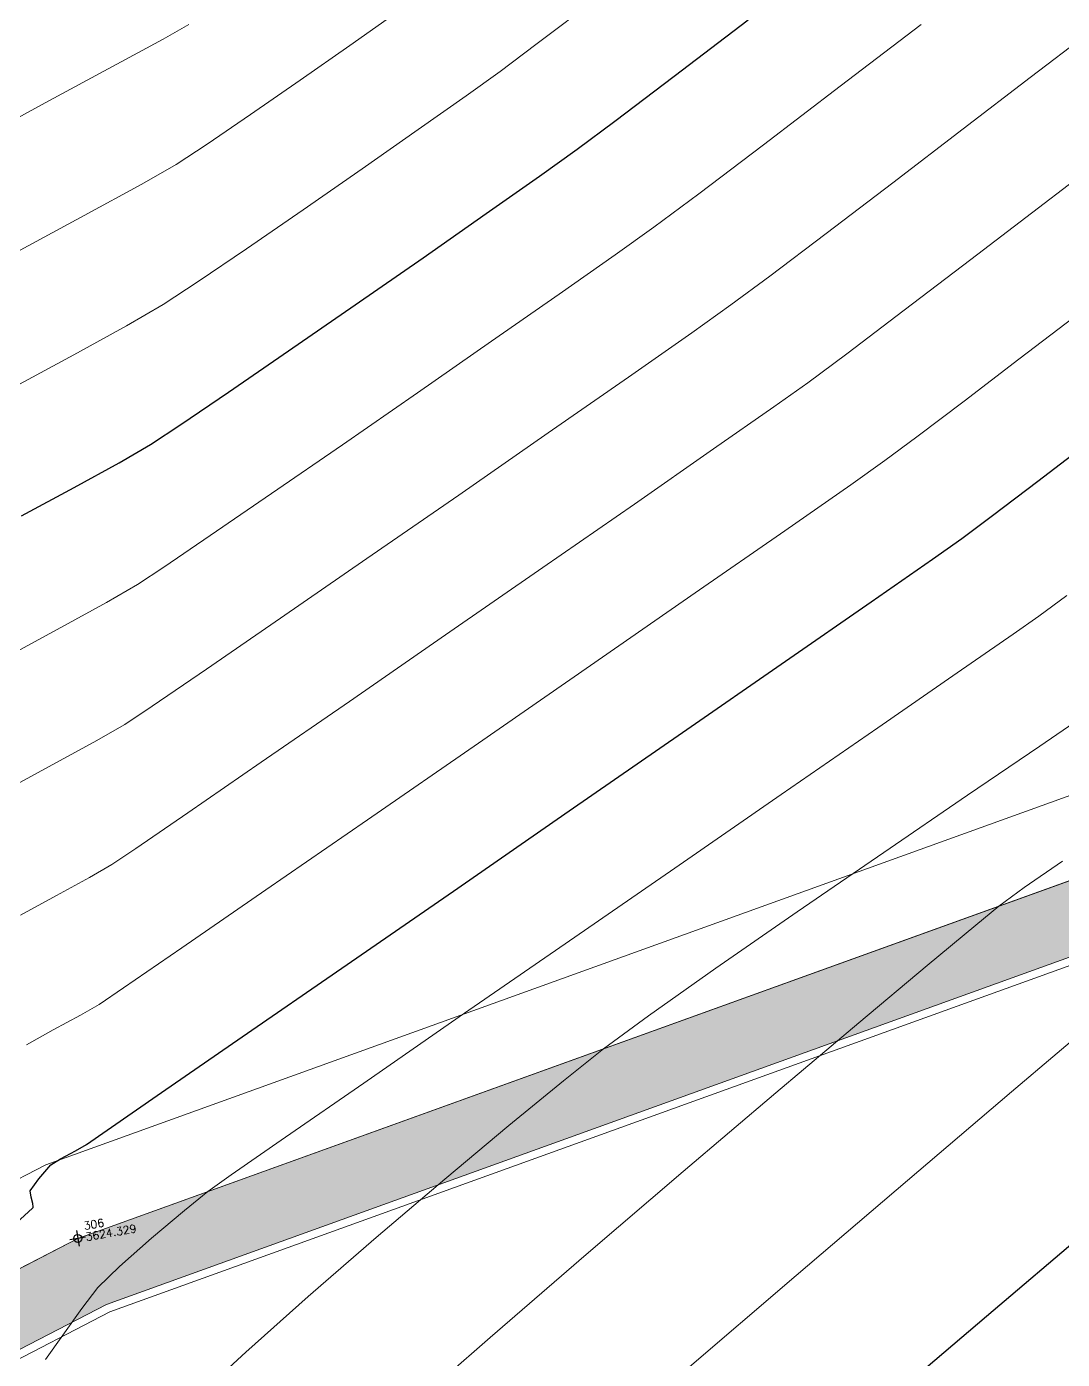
# Model space of a CAD drawing. Header units: millimetres. Extents: x 736950 to 740938, y 8500595 to 8502163.
# Drawn here: x 737836.08 to 737849.03, y 8501279.87 to 8501296.53 of the extents above; entities that cross this region are included whole.
import ezdxf

# ---------------------------------------------------------------- set-up
doc = ezdxf.new("R2010")
doc.units = ezdxf.units.MM
for name, color, linetype, lineweight in [('camino', 22, 'Continuous', 5), ('CAMINO ACTUAL', 1, 'Continuous', 13), ('CONT-MJR', 80, 'Continuous', 30), ('CONT-MNR', 96, 'Continuous', 15), ('pista', 251, 'Continuous', 5)]:
    doc.layers.add(name, color=color, linetype=linetype, lineweight=lineweight)
doc.styles.add('5mm', font='arial.ttf', dxfattribs={"height": 3})

msp = doc.modelspace()

# ---------------------------------------------------------------- hatches: boundary and pattern name
at = {"layer": 'pista'}
h = msp.add_hatch(dxfattribs=at)
h.set_pattern_fill('HONEY', color=256, scale=3, angle=9.94991650582834, style=0)
h.set_pattern_definition([(9.94991650582834, (1479841.21072825, -18.49207214638591), (0.4979252195647159, 0.4170677100899267), [0.375, -0.75]), (129.9499165058283, (1479841.21072825, -18.49207214638591), (-0.6101538418184378, 0.222682034283025), [0.3749999999999999, -0.7499999999999998]), (69.94991650582834, (1479841.21072825, -18.49207214638591), (-0.112228622253722, 0.6397497443729518), [-0.75, 0.375])])
h.paths.add_polyline_path([(737744.7999806425, 8501250.923935566), (737743.4751223363, 8501250.754223157), (737756.465848178, 8501242.026572531), (737763.5739612179, 8501242.006896213), (737770.002546867, 8501243.455222024), (737769.8468594846, 8501244.342704736), (737763.4750639071, 8501242.907173423), (737756.7405500773, 8501242.925815564)])
h.paths.add_polyline_path([(737794.2809870465, 8501256.017245878), (737809.7820272583, 8501263.709828075), (737823.391616501, 8501273.483615467), (737837.0791595323, 8501280.557800073), (737851.5530432165, 8501285.77819753), (737870.8510758049, 8501293.050216693, -0.9976846880626209), (737871.0089264096, 8501292.63424804), (737865.2748787645, 8501289.581801567, 0.7845063948290762), (737866.1540430214, 8501286.121818589), (737883.2588851704, 8501291.348365877), (737897.4188924351, 8501296.516943583), (737903.2981396064, 8501301.44146652, -0.5512150924587264), (737904.1219025984, 8501301.177325813), (737906.855912117, 8501297.98174819, 0.5618964424650519), (737910.2738656431, 8501298.536066804), (737914.22079628, 8501308.558674501), (737925.6412323939, 8501300.72656757, 0.340189525830376), (737928.7023693406, 8501300.894137181), (737936.9171069289, 8501306.117412793, -0.358727273887905), (737938.1716059428, 8501305.962964654), (737943.1732157968, 8501301.051021611, 0.3417074120720416), (737946.0555081918, 8501300.709858142), (737955.8779356404, 8501307.072689936), (737971.8320576148, 8501314.464803053), (737988.5677626224, 8501323.411181662), (738023.1375471824, 8501336.282937778), (738044.4246208373, 8501357.728329657), (738061.4456776979, 8501362.208386911), (738078.9085143938, 8501363.070318012), (738112.0997810266, 8501372.051506756), (738118.6561313582, 8501373.365123207), (738128.3493353954, 8501376.976906104), (738155.2251721952, 8501366.826195797), (738176.6167526407, 8501363.543890122), (738193.8053773039, 8501353.328603027), (738204.7313956148, 8501340.877429372), (738207.705198212, 8501335.751671141), (738214.35685511, 8501331.742925933), (738229.9282901662, 8501313.374534177), (738233.5603594936, 8501308.186787868), (738234.53883727, 8501308.358438132), (738230.6417003467, 8501313.924784988), (738214.9478837823, 8501332.43754055), (738208.3676942562, 8501336.403214611), (738205.4657963786, 8501341.405035153), (738194.387784551, 8501354.029418997), (738176.9261677533, 8501364.406946706), (738155.4549153853, 8501367.70147717), (738128.3514754312, 8501377.93815071), (738118.4090486554, 8501374.233504975), (738111.8936108743, 8501372.928085677), (738078.7671659255, 8501363.964436961), (738061.3074614278, 8501363.102660457), (738043.958527311, 8501358.536303693), (738022.6381405202, 8501337.057350922), (737988.196920163, 8501324.233464561), (737971.4304040315, 8501315.270615296), (737955.4419368334, 8501307.862588815), (737945.5806043665, 8501301.47455489, -0.3391433520832071), (737943.8038299843, 8501301.693147572), (737938.8116631231, 8501306.59581691, 0.3560082385246841), (737936.4342009705, 8501306.876887502), (737928.158540546, 8501301.61487459, -0.3502196171718997), (737926.1502499409, 8501301.468794718), (737914.5128481541, 8501309.44969617, 0.4302069892023044), (737913.4330382891, 8501309.014522241), (737909.4507249827, 8501298.90206584, -0.5704007069138802), (737907.5397775185, 8501298.566836312), (737904.9064502402, 8501301.644734057, 0.4931454261128044), (737902.7202336333, 8501302.131411942), (737896.9620044216, 8501297.308254998), (737882.9728831241, 8501292.20205278), (737866.0373022418, 8501287.027224885, -0.7384715771871906), (737865.6977918843, 8501288.787355538), (737871.5108758068, 8501291.881875956, 0.9119586051647783), (737870.5337161538, 8501293.892406015), (737851.2416702455, 8501286.62264278), (737836.7183275839, 8501281.384406622), (737822.9200107896, 8501274.252970394), (737809.3164408724, 8501264.483505804), (737793.8201376351, 8501256.79327439), (737778.9884914039, 8501246.402265295), (737769.846859484, 8501244.34270474), (737770.0025468671, 8501243.455222024), (737779.3594973255, 8501245.563292695)])
h.paths.add_polyline_path([(738260.5182952256, 8501271.251537092), (738234.538837269, 8501308.358438132), (738233.56035949, 8501308.186787868), (738259.6897886079, 8501270.86568047), (738269.3749442189, 8501234.589470252), (738274.5057655985, 8501215.583008338), (738279.7983711922, 8501189.602392923), (738280.7089290785, 8501189.641305126), (738275.382018582, 8501215.790318219), (738270.2441657205, 8501234.822827347)])

# ---------------------------------------------------------------- linework, layer by layer
at = {"linetype": 'Continuous', "extrusion": (0.9849591664230046, 0.172787269436437, 0), "elevation": 2195652.236162655}
msp.add_lwpolyline([(8245926.334062786, 0), (8245926.134062788, 0)], dxfattribs=at)
at = {"linetype": 'Continuous', "extrusion": (-0.172787269436437, 0.9849591664230046, 0), "elevation": 8245926.234062787}
msp.add_lwpolyline([(-2195652.336162655, 0), (-2195652.136162654, 0)], dxfattribs=at)
at = {"linetype": 'Continuous'}
msp.add_circle((737836.7183275832, 8501281.38440662), 0.05, dxfattribs=at)
at = {"layer": 'camino'}
for p, q in [((737836.3174031858, 8501282.302858334), (737850.8957002355, 8501287.56091528)), ((737836.7183275832, 8501281.38440662), (737851.2416702405, 8501286.62264278)), ((737837.1192519807, 8501280.465954907), (737851.5876402454, 8501285.68437028)), ((737822.3960044481, 8501275.1078092), (737836.3174031858, 8501282.302858334)), ((737822.9200107896, 8501274.252970394), (737836.7183275832, 8501281.38440662)), ((737823.4440171311, 8501273.398131585), (737837.1192519807, 8501280.465954907))]:
    msp.add_line(p, q, dxfattribs=at)
at = {"layer": 'CAMINO ACTUAL'}
for points in [[(737744.7999806433, 8501250.923935566), (737756.7405500774, 8501242.925815562), (737763.4750639033, 8501242.907173423), (737778.9884914034, 8501246.402265295), (737793.8201376382, 8501256.793274388), (737809.3164408694, 8501264.4835058), (737822.9200107896, 8501274.252970394), (737836.7183275832, 8501281.38440662), (737851.2416702405, 8501286.62264278), (737870.5337161538, 8501293.892406015, -0.9119586051647784), (737871.5108758068, 8501291.881875956), (737865.6977918843, 8501288.787355538, 0.7384715771871907), (737866.0373022418, 8501287.027224885), (737882.9728831139, 8501292.202052778), (737896.9620044209, 8501297.308254996), (737902.7202336333, 8501302.131411942, -0.4931454261128045), (737904.9064502402, 8501301.644734057), (737907.5397775185, 8501298.566836312, 0.5704007069138803)], [(737743.4751223343, 8501250.754223157), (737756.4658481785, 8501242.02657253), (737763.5739612129, 8501242.00689621), (737779.3594973226, 8501245.563292693), (737794.2809870427, 8501256.017245876), (737809.7820272604, 8501263.709828077), (737823.3916164968, 8501273.483615467), (737837.0791595408, 8501280.557800079), (737851.5530432449, 8501285.77819753), (737870.8510758049, 8501293.050216693, -0.8808834008382581), (737871.0575678862, 8501292.660141705), (737865.2748787645, 8501289.581801567, 0.7845063945546641), (737866.1540430175, 8501286.121818589), (737883.2588851263, 8501291.348365862), (737897.4188924354, 8501296.516943585), (737903.2981396064, 8501301.44146652, -0.5512150924587267), (737904.1219025984, 8501301.177325813), (737906.855912117, 8501297.98174819, 0.5691577054920378)]]:
    msp.add_lwpolyline(points, format="xyb", dxfattribs=at)
at = {"layer": 'CONT-MJR', "extrusion": (0.6056087097448618, -0.7957625843687071, 0), "elevation": -6318168.347170264}
msp.add_lwpolyline([(5735607.63546717, 3630.000000000003), (5735608.795828544, 3630.000000000003)], dxfattribs=at)
at = {"layer": 'CONT-MJR', "extrusion": (0.603226601029723, -0.797569851367344, 0), "elevation": -6335290.083755811}
msp.add_lwpolyline([(5716689.176530813, 3630.00000000001), (5716690.105811143, 3630.00000000001)], dxfattribs=at)
at = {"layer": 'CONT-MJR'}
for points, elevation in [([(737842.9597954851, 8501294.999705337), (737843.4330776607, 8501295.351572214)], 3630), ([(737842.489686517, 8501294.663841177), (737842.9597954851, 8501294.999705337)], 3630), ([(737841.8248192709, 8501294.195468565), (737842.489686517, 8501294.663841177)], 3630), ([(737839.3547014042, 8501292.478489714), (737840.1880233607, 8501293.05447386)], 3630), ([(737836.6751449457, 8501290.772093326), (737837.2368952705, 8501291.080914801)], 3630), ([(737847.7703639944, 8501290.133846516), (737848.1536435571, 8501290.41925194)], 3625), ([(737847.4028545923, 8501289.875604209), (737847.7703639944, 8501290.133846516)], 3625), ([(737845.5652026514, 8501288.599547602), (737846.6375440265, 8501289.343282752)], 3625), ([(737844.2766008206, 8501287.707064217), (737845.5652026514, 8501288.599547602)], 3625), ([(737837.0866600914, 8501282.737716591), (737837.7666472222, 8501283.20671478)], 3625), ([(737836.5025559139, 8501282.380221525), (737836.6880422086, 8501282.481522743)], 3625), ([(737836.3796936936, 8501282.30405599), (737836.5025559139, 8501282.380221525)], 3625), ([(737836.1230068209, 8501281.978513984), (737836.2327651145, 8501282.131473292)], 3625), ([(737836.1547496986, 8501281.820571586), (737836.1360436814, 8501281.90208903)], 3625), ([(737836.1614409868, 8501281.781060996), (737836.1547496986, 8501281.820571586)], 3625), ([(737835.951332863, 8501281.579334628), (737836.1030842374, 8501281.715906037)], 3625), ([(737836.1030842374, 8501281.715906037), (737836.1537574492, 8501281.763055425)], 3625), ([(737836.1537574492, 8501281.763055425), (737836.1610466151, 8501281.771027522)], 3625), ([(737836.1610466151, 8501281.771027522), (737836.1614409868, 8501281.781060996)], 3625), ([(737846.7022735778, 8501279.242707457), (737848.0804261753, 8501280.413896147)], 3620)]:
    msp.add_lwpolyline(points, dxfattribs=dict(at, elevation=elevation))
at = {"layer": 'CONT-MJR', "extrusion": (0.5730005341495465, -0.8195549938011081, 0), "elevation": -6544494.351929321}
msp.add_lwpolyline([(5475947.102801025, 3630.000000000003), (5475948.067131883, 3630.000000000003)], dxfattribs=at)
at = {"layer": 'CONT-MJR', "extrusion": (0.5707907664606615, -0.8210955492043849, 0), "elevation": -6559221.52306331}
msp.add_lwpolyline([(5458296.872879944, 3630.000000000004), (5458297.903787664, 3630.000000000004)], dxfattribs=at)
at = {"layer": 'CONT-MJR', "extrusion": (0.5657797529024442, -0.824556408746939, 0), "elevation": -6592340.627986184}
msp.add_lwpolyline([(5418248.415744833, 3630), (5418249.326376066, 3630)], dxfattribs=at)
at = {"layer": 'CONT-MJR', "extrusion": (0.5611158770386548, -0.8277372605695247, 0), "elevation": -6622823.165677689}
msp.add_lwpolyline([(5380945.676823628, 3630), (5380946.40061408, 3630)], dxfattribs=at)
at = {"layer": 'CONT-MJR', "extrusion": (0.5496321565886212, -0.8354067826177506, 0), "elevation": -6696497.134097285}
msp.add_lwpolyline([(5288977.633432622, 3630.000000000003), (5288978.085962442, 3630.000000000003)], dxfattribs=at)
at = {"layer": 'CONT-MJR', "extrusion": (0.504083688214944, -0.8636548125701723, 0), "elevation": -6970249.239415464}
msp.add_lwpolyline([(4922598.843194425, 3630.000000000013), (4922599.294514215, 3630.000000000013)], dxfattribs=at)
at = {"layer": 'CONT-MJR', "extrusion": (0.6063515182579975, -0.7951967280530156, 0), "elevation": -6312802.975324675}
msp.add_lwpolyline([(5741505.502495038, 3625.000000000013), (5741506.306200158, 3625.000000000013)], dxfattribs=at)
at = {"layer": 'CONT-MJR', "extrusion": (0.6040179014295105, -0.796970748994397, 0), "elevation": -6329606.299512689}
msp.add_lwpolyline([(5722974.994132797, 3625), (5722975.706187996, 3625)], dxfattribs=at)
at = {"layer": 'CONT-MJR', "extrusion": (0.4759290840220002, -0.8794836593035597, 0), "elevation": -7125588.384084657}
msp.add_lwpolyline([(4694926.078406268, 3630.000000000006), (4694926.829191911, 3630.000000000006)], dxfattribs=at)
at = {"layer": 'CONT-MJR', "extrusion": (0.5710149690269624, -0.8209396476886331, 0), "elevation": -6557724.003489818}
msp.add_lwpolyline([(5460091.029717479, 3625), (5460091.961954786, 3625)], dxfattribs=at)
at = {"layer": 'CONT-MJR', "extrusion": (0.5690446460948508, -0.8223066281812313, 0), "elevation": -6570798.894343108}
msp.add_lwpolyline([(5444344.7741663, 3625.00000000001), (5444346.493831304, 3625.00000000001)], dxfattribs=at)
at = {"layer": 'CONT-MJR', "extrusion": (-0.5688108112488598, 0.8224683951413659, 0), "elevation": 6572346.655026529}
msp.add_lwpolyline([(-5442474.474149486, 3625), (-5442476.23569034, 3625)], dxfattribs=at)
at = {"layer": 'CONT-MJR', "extrusion": (0.5686173789405201, -0.8226021373463682, 0), "elevation": -6573626.35809279}
msp.add_lwpolyline([(5440927.038248884, 3625.000000000013), (5440928.731365165, 3625.000000000013)], dxfattribs=at)
at = {"layer": 'CONT-MJR', "extrusion": (0.5684275786339382, -0.82273330298971, 0), "elevation": -6574881.476840238}
msp.add_lwpolyline([(5439408.756664152, 3625), (5439410.2710554, 3625)], dxfattribs=at)
at = {"layer": 'CONT-MJR', "extrusion": (0.5681917447949948, -0.822896190990589, 0), "elevation": -6576440.241330925}
msp.add_lwpolyline([(5437522.825962665, 3625.000000000009), (5437524.051328401, 3625.000000000009)], dxfattribs=at)
at = {"layer": 'CONT-MJR', "extrusion": (-0.565992896518875, 0.8244101170474403, 0), "elevation": 6590932.947016531}
msp.add_lwpolyline([(-5419945.683407262, 3625), (-5419945.999821515, 3625)], dxfattribs=at)
at = {"layer": 'CONT-MJR', "extrusion": (0.4884031310509651, -0.8726181189842519, 0), "elevation": -7058011.379336066}
msp.add_lwpolyline([(4795902.644761393, 3625.00000000001), (4795902.802634317, 3625.00000000001)], dxfattribs=at)
at = {"layer": 'CONT-MJR', "extrusion": (0.7614311815815596, -0.6482457525624908, 0), "elevation": -4949108.518534937}
msp.add_lwpolyline([(6951440.502302608, 3625), (6951440.728958284, 3625)], dxfattribs=at)
at = {"layer": 'CONT-MJR', "extrusion": (0.9857606004493475, 0.1681548054672893, 0), "elevation": 2156861.196968015}
msp.add_lwpolyline([(8256158.060469295, 3625.00000000001), (8256158.137998217, 3625.00000000001)], dxfattribs=at)
at = {"layer": 'CONT-MJR', "extrusion": (-0.6472197714218639, 0.7623034615431248, 0), "elevation": 6003005.621104317}
msp.add_lwpolyline([(-6064660.912076862, 3620.000000000003), (-6064662.543151549, 3620.000000000003)], dxfattribs=at)
at = {"layer": 'CONT-MNR', "extrusion": (-0.6040868700591189, 0.7969184735104196, 0), "elevation": 6329119.142561913}
msp.add_lwpolyline([(-5723521.75337912, 3631), (-5723522.737998568, 3631)], dxfattribs=at)
at = {"layer": 'CONT-MNR', "extrusion": (0.576390085891515, -0.8171746868852291, 0), "elevation": -6521760.409167254}
msp.add_lwpolyline([(5503007.171857455, 3632.000000000013), (5503007.830572512, 3632.000000000013)], dxfattribs=at)
at = {"layer": 'CONT-MNR'}
for points, elevation in [([(737837.7854415429, 8501296.377015198), (737838.1072046568, 8501296.55829137)], 3633), ([(737846.2514363278, 8501295.785631666), (737847.2639572932, 8501296.559419122)], 3629), ([(737839.500305735, 8501295.86356044), (737840.1201859915, 8501296.296750264)], 3632), ([(737836.3119937788, 8501295.57871513), (737837.1545010275, 8501296.034579244)], 3633), ([(737841.5728756072, 8501295.668708043), (737841.9976817836, 8501295.972877098)], 3631), ([(737838.8784239575, 8501295.433399666), (737839.500305735, 8501295.86356044)], 3632), ([(737847.7869412473, 8501295.253373401), (737848.6253215531, 8501295.894703092)], 3628), ([(737840.9750708605, 8501295.24611393), (737841.5728756072, 8501295.668708043)], 3631), ([(737845.2908001333, 8501295.053904982), (737846.2514363278, 8501295.785631666)], 3629), ([(737835.3555304662, 8501295.057154475), (737836.3119937788, 8501295.57871513)], 3633), ([(737840.272718577, 8501294.75371213), (737840.9750708605, 8501295.24611393)], 3631), ([(737843.4364732051, 8501293.680163868), (737843.9219091872, 8501294.02653357)], 3629), ([(737845.3698431905, 8501293.41397613), (737846.073042637, 8501293.945713667)], 3628), ([(737847.0505566183, 8501292.985505836), (737847.8849413767, 8501293.621569786)], 3627), ([(737844.8840228891, 8501293.053361807), (737845.3698431905, 8501293.41397613)], 3628), ([(737841.8921627823, 8501292.598558767), (737842.73769301, 8501293.188822072)], 3629), ([(737846.3344547566, 8501292.443256332), (737847.0505566183, 8501292.985505836)], 3627), ([(737836.6675303034, 8501292.427478034), (737837.328337289, 8501292.790755773)], 3631), ([(737843.6016340858, 8501292.150393873), (737844.3933468062, 8501292.704820419)], 3628), ([(737840.9664767019, 8501291.955424534), (737841.8921627823, 8501292.598558767)], 3629), ([(737835.8907914537, 8501292.007148895), (737836.6675303034, 8501292.427478034)], 3631), ([(737845.8461365909, 8501292.080190044), (737846.3344547566, 8501292.443256332)], 3627), ([(737847.7988678399, 8501291.851220952), (737848.4852404407, 8501292.374119917)], 3626), ([(737842.6002622355, 8501291.45322358), (737843.6016340858, 8501292.150393873)], 3628), ([(737841.4806087638, 8501290.676450945), (737842.6002622355, 8501291.45322358)], 3628), ([(737846.8082502924, 8501291.10701828), (737847.2097828932, 8501291.405439729)], 3626), ([(737843.6772338245, 8501290.56392719), (737844.6680268152, 8501291.252960647)], 3627), ([(737846.3809741822, 8501290.805774838), (737846.8082502924, 8501291.10701828)], 3626), ([(737845.55638019, 8501290.231202086), (737846.3809741822, 8501290.805774838)], 3626), ([(737838.3744251478, 8501290.169302104), (737839.1410137047, 8501290.694745619)], 3629), ([(737837.7940574596, 8501289.775189994), (737838.3744251478, 8501290.169302104)], 3629), ([(737844.4372166116, 8501289.454248533), (737845.55638019, 8501290.231202086)], 3626), ([(737836.5075034664, 8501289.021708163), (737837.0765409104, 8501289.332600925)], 3629), ([(737848.7324776967, 8501289.160674749), (737849.0838191529, 8501289.422909673)], 3624), ([(737835.8554121609, 8501288.668707512), (737836.5075034664, 8501289.021708163)], 3629), ([(737840.1140774327, 8501288.097023379), (737841.3155778843, 8501288.927469255)], 3627), ([(737847.7140567764, 8501288.453134904), (737848.4136640119, 8501288.93777829)], 3624), ([(737837.6467288205, 8501288.036165193), (737838.3257336988, 8501288.499933098)], 3628), ([(737841.7261738768, 8501287.576993072), (737843.1262317423, 8501288.54586269)], 3626), ([(737848.7437683883, 8501287.53859531), (737849.3968537061, 8501287.982887486)], 3623), ([(737836.9192534075, 8501287.58639634), (737837.3063298601, 8501287.808501998)], 3628), ([(737847.841178674, 8501286.924538776), (737848.7437683883, 8501287.53859531)], 3623), ([(737844.1827972189, 8501286.014084164), (737845.513391035, 8501286.932751743)], 3624), ([(737846.7949277922, 8501286.210630203), (737847.841178674, 8501286.924538776)], 3623), ([(737836.4512440071, 8501285.672388272), (737836.8645201406, 8501285.89694123)], 3627), ([(737836.0012050396, 8501285.427301016), (737836.4512440071, 8501285.672388272)], 3627), ([(737838.0190452564, 8501285.016966678), (737839.0698323388, 8501285.741596553)], 3626), ([(737848.2351355178, 8501285.53825475), (737848.5517580353, 8501285.76937195)], 3622), ([(737837.2901783593, 8501284.51564707), (737838.0190452564, 8501285.016966678)], 3626), ([(737841.4872494218, 8501284.152477507), (737842.812339233, 8501285.067814052)], 3624), ([(737843.8526404334, 8501284.16891541), (737844.6948154425, 8501284.762906203)], 3623), ([(737846.4838289345, 8501284.079470266), (737847.3384447744, 8501284.796245724)], 3622), ([(737836.9859799417, 8501284.308586247), (737837.2901783593, 8501284.51564707)], 3626), ([(737836.4096288728, 8501283.99028691), (737836.7505518639, 8501284.175021091)], 3626), ([(737840.2927601307, 8501283.326610621), (737841.4872494218, 8501284.152477507)], 3624), ([(737843.2901771732, 8501283.754721843), (737843.8526404334, 8501284.16891541)], 3623), ([(737836.0791422367, 8501283.806211175), (737836.4096288728, 8501283.99028691)], 3626), ([(737845.4450784579, 8501283.202973902), (737846.4838289345, 8501284.079470266)], 3622), ([(737842.7903744744, 8501283.355756214), (737843.2901771732, 8501283.754721843)], 3623), ([(737843.0753106184, 8501281.18319764), (737844.2872276, 8501282.219851432)], 3622), ([(737839.5976732293, 8501280.65701886), (737840.4481476262, 8501281.394339934)], 3623), ([(737844.2804999739, 8501279.703461323), (737845.6976645754, 8501280.919551222)], 3621), ([(737838.81793651, 8501279.963602044), (737839.5976732293, 8501280.65701886)], 3623)]:
    msp.add_lwpolyline(points, dxfattribs=dict(at, elevation=elevation))
at = {"layer": 'CONT-MNR', "extrusion": (0.4770115847577374, -0.8788970064842136, 0), "elevation": -7119806.76566614}
msp.add_lwpolyline([(4703699.560313096, 3633.000000000003), (4703700.278190744, 3633.000000000003)], dxfattribs=at)
at = {"layer": 'CONT-MNR', "extrusion": (-0.5983340687716341, 0.8012467423629138, 0), "elevation": 6370159.699547204}
msp.add_lwpolyline([(-5677808.506304537, 3631.000000000013), (-5677809.06551218, 3631.000000000013)], dxfattribs=at)
at = {"layer": 'CONT-MNR', "extrusion": (-0.60707557919168, 0.7946440971586501, 0), "elevation": 6307574.719352006}
msp.add_lwpolyline([(-5747256.183865125, 3628), (-5747257.078758496, 3628)], dxfattribs=at)
at = {"layer": 'CONT-MNR', "extrusion": (-0.5628006813943394, 0.8265926403144825, 0), "elevation": 6611852.014851053}
msp.add_lwpolyline([(-5394426.390820971, 3632.00000000001), (-5394427.049295058, 3632.00000000001)], dxfattribs=at)
at = {"layer": 'CONT-MNR', "extrusion": (-0.6071947513295559, 0.794553040367878, 0), "elevation": 6306712.687121991}
msp.add_lwpolyline([(-5748199.952908309, 3628.000000000003), (-5748201.059794073, 3628.000000000003)], dxfattribs=at)
at = {"layer": 'CONT-MNR', "extrusion": (0.549318985556873, -0.8356127405124745, 0), "elevation": -6698481.860128308}
msp.add_lwpolyline([(5286469.42900525, 3632), (5286469.892263415, 3632)], dxfattribs=at)
at = {"layer": 'CONT-MNR', "extrusion": (0.6031567753165239, -0.7976226578964343, 0), "elevation": -6335789.17017602}
msp.add_lwpolyline([(5716134.817713777, 3629.000000000006), (5716135.832692018, 3629.000000000006)], dxfattribs=at)
at = {"layer": 'CONT-MNR', "extrusion": (0.4970861782542337, -0.8677011763208576, 0), "elevation": -7009814.460181439}
msp.add_lwpolyline([(4866098.508694262, 3632.000000000006), (4866099.001058895, 3632.000000000006)], dxfattribs=at)
at = {"layer": 'CONT-MNR', "extrusion": (0.6073366846098532, -0.7944445553511659, 0), "elevation": -6305684.342852014}
msp.add_lwpolyline([(5749327.779171789, 3627), (5749328.713721792, 3627)], dxfattribs=at)
at = {"layer": 'CONT-MNR', "extrusion": (0.570981027197222, -0.8209632553170728, 0), "elevation": -6557957.818593134}
msp.add_lwpolyline([(5459816.86368532, 3631.000000000003), (5459817.763175987, 3631.000000000003)], dxfattribs=at)
at = {"layer": 'CONT-MNR', "extrusion": (0.4788376714943205, -0.8779034595887507, 0), "elevation": -7110011.508430803}
msp.add_lwpolyline([(4718489.383530393, 3632.000000000003), (4718490.204765372, 3632.000000000003)], dxfattribs=at)
at = {"layer": 'CONT-MNR', "extrusion": (0.6059325646211173, -0.7955160131208394, 0), "elevation": -6315830.502728126}
msp.add_lwpolyline([(5738179.209448009, 3628.000000000003), (5738180.258351044, 3628.000000000003)], dxfattribs=at)
at = {"layer": 'CONT-MNR', "extrusion": (0.5960321711233278, -0.8029605538169433, 0), "elevation": -6386425.04498039}
msp.add_lwpolyline([(5659504.300159252, 3629.000000000013), (5659504.996733077, 3629.000000000013)], dxfattribs=at)
at = {"layer": 'CONT-MNR', "extrusion": (0.4763015741026608, -0.8792819857743747, 0), "elevation": -7123601.991037329}
msp.add_lwpolyline([(4697945.378788029, 3632.00000000001), (4697946.400907161, 3632.00000000001)], dxfattribs=at)
at = {"layer": 'CONT-MNR', "extrusion": (0.5671031425910791, -0.8236467845280053, 0), "elevation": -6583632.546588982}
msp.add_lwpolyline([(5428828.982284478, 3631.00000000001), (5428829.839562463, 3631.00000000001)], dxfattribs=at)
at = {"layer": 'CONT-MNR', "extrusion": (0.6072925090858542, -0.7944783246937628, 0), "elevation": -6306004.020824804}
msp.add_lwpolyline([(5748976.085425751, 3627.000000000013), (5748977.146709404, 3627.000000000013)], dxfattribs=at)
at = {"layer": 'CONT-MNR', "extrusion": (0.5609290627583233, -0.8278638695782472, 0), "elevation": -6624038.70121536}
msp.add_lwpolyline([(5379452.113912432, 3631.00000000001), (5379452.845057637, 3631.00000000001)], dxfattribs=at)
at = {"layer": 'CONT-MNR', "extrusion": (-0.5751861294126963, 0.8180225648056667, 0), "elevation": 6529852.750076277}
msp.add_lwpolyline([(-5493397.932991962, 3629.000000000013), (-5493398.787222915, 3629.000000000013)], dxfattribs=at)
at = {"layer": 'CONT-MNR', "extrusion": (0.5477343208354063, -0.8366523255086167, 0), "elevation": -6708487.528050643}
msp.add_lwpolyline([(5273763.679772271, 3631), (5273764.200935109, 3631)], dxfattribs=at)
at = {"layer": 'CONT-MNR', "extrusion": (0.5040836893792991, -0.8636548118905808, 0), "elevation": -6970250.66339691}
msp.add_lwpolyline([(4922599.793468802, 3631.000000000013), (4922600.324372404, 3631.000000000013)], dxfattribs=at)
at = {"layer": 'CONT-MNR', "extrusion": (0.5791001615755639, -0.8152564031414632, 0), "elevation": -6503447.505179902}
msp.add_lwpolyline([(5524632.345160682, 3628), (5524632.947027875, 3628)], dxfattribs=at)
at = {"layer": 'CONT-MNR', "extrusion": (0.6071109100412468, -0.7946171045911917, 0), "elevation": -6307316.466259471}
msp.add_lwpolyline([(5747534.376747414, 3626.000000000007), (5747535.249363365, 3626.000000000007)], dxfattribs=at)
at = {"layer": 'CONT-MNR', "extrusion": (0.577907625567849, -0.8161021849686049, 0), "elevation": -6511516.300723498}
msp.add_lwpolyline([(5515118.604408707, 3627.00000000001), (5515119.127523473, 3627.00000000001)], dxfattribs=at)
at = {"layer": 'CONT-MNR', "extrusion": (-0.5690360443645877, 0.8223125806005301, 0), "elevation": 6570861.22136963}
msp.add_lwpolyline([(-5444276.313316693, 3629.000000000009), (-5444277.455519515, 3629.000000000009)], dxfattribs=at)
at = {"layer": 'CONT-MNR', "extrusion": (0.6034316620256281, -0.7974147159822097, 0), "elevation": -6333814.50343046}
msp.add_lwpolyline([(5718318.625375975, 3626), (5718319.364119485, 3626)], dxfattribs=at)
at = {"layer": 'CONT-MNR', "extrusion": (0.5727892064263753, -0.8197027052544374, 0), "elevation": -6545901.976342715}
msp.add_lwpolyline([(5474261.140821956, 3627), (5474262.057245276, 3627)], dxfattribs=at)
at = {"layer": 'CONT-MNR', "extrusion": (0.567444167937172, -0.8234118752326144, 0), "elevation": -6581381.195414068}
msp.add_lwpolyline([(5431553.335394063, 3629.000000000003), (5431554.411666187, 3629.000000000003)], dxfattribs=at)
at = {"layer": 'CONT-MNR', "extrusion": (0.5689495437935903, -0.8223724318197112, 0), "elevation": -6571432.513414863}
msp.add_lwpolyline([(5443584.55052193, 3628.000000000003), (5443585.944729153, 3628.000000000003)], dxfattribs=at)
at = {"layer": 'CONT-MNR', "extrusion": (0.5699255287152352, -0.8216963500701823, 0), "elevation": -6564963.47940838}
msp.add_lwpolyline([(5451384.581590514, 3627.000000000007), (5451385.975913444, 3627.000000000007)], dxfattribs=at)
at = {"layer": 'CONT-MNR', "extrusion": (0.5678814734055493, -0.823110340211288, 0), "elevation": -6578493.751970821}
msp.add_lwpolyline([(5435047.718483303, 3628.00000000001), (5435049.033111655, 3628.00000000001)], dxfattribs=at)
at = {"layer": 'CONT-MNR', "extrusion": (0.5518090796534159, -0.8339704668704104, 0), "elevation": -6682679.008743498}
msp.add_lwpolyline([(5306423.423536442, 3629.000000000013), (5306423.816299321, 3629.000000000013)], dxfattribs=at)
at = {"layer": 'CONT-MNR', "extrusion": (-0.5692049581638605, 0.8221956674671047, 0), "elevation": 6569739.988886215}
msp.add_lwpolyline([(-5445625.741245393, 3627.000000000003), (-5445627.220146256, 3627.000000000003)], dxfattribs=at)
at = {"layer": 'CONT-MNR', "extrusion": (0.5011864516513651, -0.8653393211227107, 0), "elevation": -6986705.993452273}
msp.add_lwpolyline([(4899210.469980933, 3629.000000000003), (4899210.920629486, 3629.000000000003)], dxfattribs=at)
at = {"layer": 'CONT-MNR', "extrusion": (0.5695409231063715, -0.8219629778202558, 0), "elevation": -6567512.593244819}
msp.add_lwpolyline([(5448311.459205912, 3626.000000000013), (5448313.05414985, 3626.000000000013)], dxfattribs=at)
at = {"layer": 'CONT-MNR', "extrusion": (0.5664960857054915, -0.8240644300540805, 0), "elevation": -6587626.939011043}
msp.add_lwpolyline([(5423972.978033008, 3628), (5423974.102014647, 3628)], dxfattribs=at)
at = {"layer": 'CONT-MNR', "extrusion": (0.5729910434341117, -0.8195616292532782, 0), "elevation": -6544549.680156908}
msp.add_lwpolyline([(5475874.667036881, 3624.000000000006), (5475875.056042019, 3624.000000000006)], dxfattribs=at)
at = {"layer": 'CONT-MNR', "extrusion": (0.5685903685180985, -0.8226208074370919, 0), "elevation": -6573803.667927683}
msp.add_lwpolyline([(5440718.406996083, 3624), (5440719.616749628, 3624)], dxfattribs=at)
at = {"layer": 'CONT-MNR', "extrusion": (0.5559346314441532, -0.8312260135252346, 0), "elevation": -6656302.263931556}
msp.add_lwpolyline([(5339469.867391002, 3628), (5339470.276905323, 3628)], dxfattribs=at)
at = {"layer": 'CONT-MNR', "extrusion": (0.5679085110970805, -0.8230916856726821, 0), "elevation": -6578313.869554669}
msp.add_lwpolyline([(5435262.589532201, 3627.000000000013), (5435263.928840797, 3627.000000000013)], dxfattribs=at)
at = {"layer": 'CONT-MNR', "extrusion": (0.5682654833589565, -0.8228452712526283, 0), "elevation": -6575951.614865137}
msp.add_lwpolyline([(5438120.61962213, 3624), (5438122.08465735, 3624)], dxfattribs=at)
at = {"layer": 'CONT-MNR', "extrusion": (0.4774252860157658, -0.8786723486446835, 0), "elevation": -7117584.327835216}
msp.add_lwpolyline([(4707045.909761187, 3628.000000000003), (4707046.556194699, 3628.000000000003)], dxfattribs=at)
at = {"layer": 'CONT-MNR', "extrusion": (0.5686489492219725, -0.8225803137376597, 0), "elevation": -6573418.879976134}
msp.add_lwpolyline([(5441180.640888832, 3626.00000000001), (5441182.326295766, 3626.00000000001)], dxfattribs=at)
at = {"layer": 'CONT-MNR', "extrusion": (0.5669917097658923, -0.8237234979389324, 0), "elevation": -6584361.538960871}
msp.add_lwpolyline([(5427933.658584902, 3627.000000000013), (5427934.773723472, 3627.000000000013)], dxfattribs=at)
at = {"layer": 'CONT-MNR', "extrusion": (0.4782676705568712, -0.8782141170011469, 0), "elevation": -7113067.227057588}
msp.add_lwpolyline([(4713868.458475514, 3628.000000000013), (4713869.16277959, 3628.000000000013)], dxfattribs=at)
at = {"layer": 'CONT-MNR', "extrusion": (-0.5652588128251912, 0.8249136164008057, 0), "elevation": 6595757.674591486}
msp.add_lwpolyline([(-5414079.131545548, 3627.000000000013), (-5414079.919599782, 3627.000000000013)], dxfattribs=at)
at = {"layer": 'CONT-MNR', "extrusion": (-0.5682412623499928, 0.8228619980062798, 0), "elevation": 6576114.366499775}
msp.add_lwpolyline([(-5437921.072612157, 3626.000000000013), (-5437922.61595597, 3626.000000000013)], dxfattribs=at)
at = {"layer": 'CONT-MNR', "extrusion": (0.5589621361350552, -0.8291931803671182, 0), "elevation": -6636785.396760311}
msp.add_lwpolyline([(5363706.54499217, 3627.00000000001), (5363706.903058602, 3627.00000000001)], dxfattribs=at)
at = {"layer": 'CONT-MNR', "extrusion": (-0.5657801859627855, 0.8245561115969708, 0), "elevation": 6592328.404563903}
msp.add_lwpolyline([(-5418254.062622975, 3623.000000000013), (-5418255.377353174, 3623.000000000013)], dxfattribs=at)
at = {"layer": 'CONT-MNR', "extrusion": (0.4976907164629626, -0.8673545703727993, 0), "elevation": -7006414.619021993}
msp.add_lwpolyline([(4870977.245536245, 3627.00000000001), (4870977.570241703, 3627.00000000001)], dxfattribs=at)
at = {"layer": 'CONT-MNR', "extrusion": (0.5681913284443476, -0.8228964784714098, 0), "elevation": -6576441.657059625}
msp.add_lwpolyline([(5437524.708104763, 3624.000000000006), (5437526.373512285, 3624.000000000006)], dxfattribs=at)
at = {"layer": 'CONT-MNR', "extrusion": (-0.5725836783012596, 0.8198462851919253, 0), "elevation": 6547267.5195797}
msp.add_lwpolyline([(-5472619.870310212, 3622.000000000003), (-5472620.45026022, 3622.000000000003)], dxfattribs=at)
at = {"layer": 'CONT-MNR', "extrusion": (0.6328537509614341, -0.7742713541737439, 0), "elevation": -6115351.842676386}
msp.add_lwpolyline([(5951364.8169197, 3622), (5951365.193071799, 3622)], dxfattribs=at)
at = {"layer": 'CONT-MNR', "extrusion": (0.5694620511910411, -0.822017622836209, 0), "elevation": -6568031.338487813}
msp.add_lwpolyline([(5447680.400898207, 3623), (5447681.636934397, 3623)], dxfattribs=at)
at = {"layer": 'CONT-MNR', "extrusion": (0.6397502491359056, -0.7685828639324109, 0), "elevation": -6061903.797209296}
msp.add_lwpolyline([(6005795.886900286, 3622.000000000013), (6005796.674644815, 3622.000000000013)], dxfattribs=at)
at = {"layer": 'CONT-MNR', "extrusion": (0.4934485118574414, -0.8697750089222366, 0), "elevation": -7030120.072625898}
msp.add_lwpolyline([(4836697.991335779, 3626.000000000013), (4836698.262012765, 3626.000000000013)], dxfattribs=at)
at = {"layer": 'CONT-MNR', "extrusion": (0.6470554997293391, -0.7624429029573399, 0), "elevation": -6004314.193899209}
msp.add_lwpolyline([(6063369.329831529, 3621.000000000013), (6063370.82549958, 3621.000000000013)], dxfattribs=at)
at = {"layer": 'CONT-MNR', "extrusion": (0.5693972075572296, -0.8220625402157851, 0), "elevation": -6568462.3642468}
msp.add_lwpolyline([(5447156.661675859, 3624), (5447157.852164875, 3624)], dxfattribs=at)
at = {"layer": 'CONT-MNR', "extrusion": (0.6347487990865548, -0.7727185529403162, 0), "elevation": -6100754.547690669}
msp.add_lwpolyline([(5966323.330773022, 3623.000000000004), (5966324.214036384, 3623.000000000004)], dxfattribs=at)
at = {"layer": 'CONT-MNR', "extrusion": (0.6472467189067239, -0.7622805814557265, 0), "elevation": -6002795.059695452}
msp.add_lwpolyline([(6064871.395590555, 3622.000000000013), (6064872.914520575, 3622.000000000013)], dxfattribs=at)
at = {"layer": 'CONT-MNR', "extrusion": (0.6479390654714674, -0.7616921736738284, 0), "elevation": -5997280.09407921}
msp.add_lwpolyline([(6070325.139787169, 3621), (6070326.848050456, 3621)], dxfattribs=at)
at = {"layer": 'CONT-MNR', "extrusion": (0.5710248586822484, -0.8209327687252582, 0), "elevation": -6557656.91248765}
msp.add_lwpolyline([(5460159.368729685, 3624), (5460160.194121535, 3624)], dxfattribs=at)
at = {"layer": 'CONT-MNR', "extrusion": (0.64171769704535, -0.7669409346871585, 0), "elevation": -6046495.434679033}
msp.add_lwpolyline([(6021303.887526391, 3623.000000000006), (6021304.933060657, 3623.000000000006)], dxfattribs=at)
at = {"layer": 'CONT-MNR', "extrusion": (0.5778462345276381, -0.8161456544283197, 0), "elevation": -6511927.22838087}
msp.add_lwpolyline([(5514617.334830155, 3624.000000000013), (5514617.691743972, 3624.000000000013)], dxfattribs=at)
at = {"layer": 'CONT-MNR', "extrusion": (0.6479863478814922, -0.7616519500133941, 0), "elevation": -5996907.014297178}
msp.add_lwpolyline([(6070691.89916161, 3623.00000000001), (6070693.025463243, 3623.00000000001)], dxfattribs=at)
at = {"layer": 'CONT-MNR', "extrusion": (0.6492938735204535, -0.7605376163009989, 0), "elevation": -5986465.234963622}
msp.add_lwpolyline([(6080989.026240705, 3621.00000000001), (6080990.858416328, 3621.00000000001)], dxfattribs=at)
at = {"layer": 'CONT-MNR', "extrusion": (0.6301905141830676, -0.7764405423686227, 0), "elevation": -6135761.258381092}
msp.add_lwpolyline([(5930314.484619785, 3624), (5930314.861580872, 3624)], dxfattribs=at)
at = {"layer": 'CONT-MNR', "extrusion": (-0.6449739987300932, 0.7642045151411458, 0), "elevation": 6020831.526172122}
msp.add_lwpolyline([(-6046964.307615263, 3624), (-6046964.845258599, 3624)], dxfattribs=at)
at = {"layer": 'CONT-MNR', "extrusion": (0.6596275150711853, -0.7515926698425239, 0), "elevation": -5902802.764541761}
msp.add_lwpolyline([(6162231.942197793, 3624), (6162232.479145784, 3624)], dxfattribs=at)
at = {"layer": 'CONT-MNR', "extrusion": (-0.6535863767501863, 0.7568519327626533, 0), "elevation": 5951966.912259436}
msp.add_lwpolyline([(-6114757.937116513, 3622.00000000001), (-6114759.52388507, 3622.00000000001)], dxfattribs=at)
at = {"layer": 'CONT-MNR', "extrusion": (-0.6923508607375439, 0.7215610061775666, 0), "elevation": 5623350.648859332}
msp.add_lwpolyline([(-6418263.444996143, 3624.000000000013), (-6418263.820263084, 3624.000000000013)], dxfattribs=at)
at = {"layer": 'CONT-MNR', "extrusion": (-0.8016123130300729, 0.5978442101405488, 0), "elevation": 4490982.290825339}
msp.add_lwpolyline([(-7255842.571060397, 3624.000000000013), (-7255842.902991599, 3624.000000000013)], dxfattribs=at)
at = {"layer": 'CONT-MNR', "extrusion": (0.8120568281974008, -0.5835783647274608, 0), "elevation": -4361997.989978749}
msp.add_lwpolyline([(7334107.678661661, 3624), (7334108.458970357, 3624)], dxfattribs=at)
at = {"layer": 'CONT-MNR', "extrusion": (0.6585439691081968, -0.7525422518046561, 0), "elevation": -5911671.187857395}
msp.add_lwpolyline([(6153722.460664675, 3622), (6153723.955526204, 3622)], dxfattribs=at)
at = {"layer": 'CONT-MNR', "extrusion": (0.6795936557660642, -0.7335887560769427, 0), "elevation": -5735012.813913076}
msp.add_lwpolyline([(6318685.309683156, 3623), (6318686.189790432, 3623)], dxfattribs=at)

# ---------------------------------------------------------------- texts
at = {"color": 2, "insert": (737836.7839939187, 8501281.58882759), "char_height": 0.1, "width": 0.3833333333333333, "attachment_point": 1, "rotation": 9.94991650582834, "style": '5mm'}
msp.add_mtext('\\Ftxt.shx;\\W1.0000000000;\\T1.0000000000;\\o\\l306', dxfattribs=at)
at = {"color": 1, "insert": (737836.8081841365, 8501281.450933306), "char_height": 0.1, "width": 0.8333333333333334, "attachment_point": 1, "rotation": 9.94991650582834, "style": '5mm'}
msp.add_mtext('\\Ftxt.shx;\\W1.0000000000;\\T1.0000000000;\\o\\l3624.329', dxfattribs=at)

doc.saveas('drawing.dxf')
